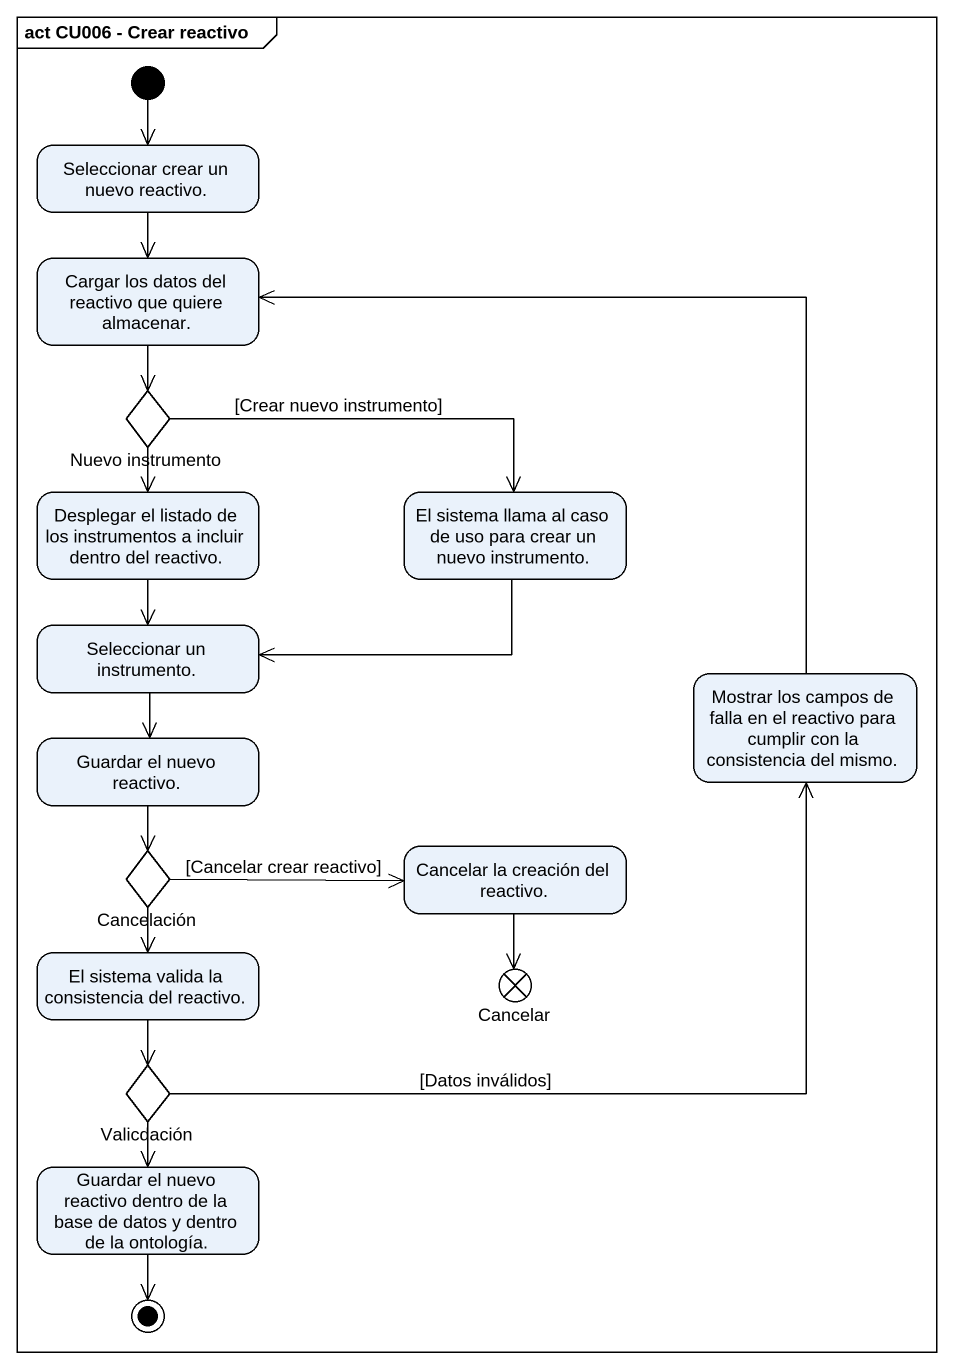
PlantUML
@startuml
mainframe act CU006 - Crear reactivo
hide empty description
state "Seleccionar crear un nuevo reactivo." as Seleccionar_crear_un_nuevo
state "Cargar los datos del reactivo que quiere almacenar." as Cargar_los_datos_del
state "Nuevo instrumento" as Nuevo_instrumento <<choice>>
state "Desplegar el listado de los instrumentos a incluir dentro del reactivo." as Desplegar_el_listado_de_los
state "El sistema llama al caso de uso para crear un nuevo instrumento." as El_sistema_llama_al_caso_de
state "Seleccionar un instrumento." as Seleccionar_un_instrumento
state "Mostrar los campos de falla en el reactivo para cumplir con la consistencia del mismo." as Mostrar_los_campos_de_falla
state "Guardar el nuevo reactivo." as Guardar_el_nuevo_reactivo
state Cancelación <<choice>>
state "Cancelar la creación del reactivo." as Cancelar_la_creación_del
state "El sistema valida la consistencia del reactivo." as El_sistema_valida_la
state Cancelar <<end>>
state Valicdación <<choice>>
state "Guardar el nuevo reactivo dentro de la base de datos y dentro de la ontología." as Guardar_el_nuevo_reactivo_2
[*] --> Seleccionar_crear_un_nuevo
Seleccionar_crear_un_nuevo --> Cargar_los_datos_del
Cargar_los_datos_del --> Nuevo_instrumento
Nuevo_instrumento --> Desplegar_el_listado_de_los
Nuevo_instrumento -right-> El_sistema_llama_al_caso_de : [Crear nuevo instrumento]
Desplegar_el_listado_de_los --> Seleccionar_un_instrumento
El_sistema_llama_al_caso_de -left-> Seleccionar_un_instrumento
Seleccionar_un_instrumento --> Guardar_el_nuevo_reactivo
Mostrar_los_campos_de_falla -up-> Cargar_los_datos_del
Guardar_el_nuevo_reactivo --> Cancelación
Cancelación -right-> Cancelar_la_creación_del : [Cancelar crear reactivo]
Cancelación --> El_sistema_valida_la
Cancelar_la_creación_del --> Cancelar
El_sistema_valida_la --> Valicdación
Valicdación -right-> Mostrar_los_campos_de_falla : [Datos inválidos]
Valicdación --> Guardar_el_nuevo_reactivo_2
Guardar_el_nuevo_reactivo_2 --> [*]
@enduml
